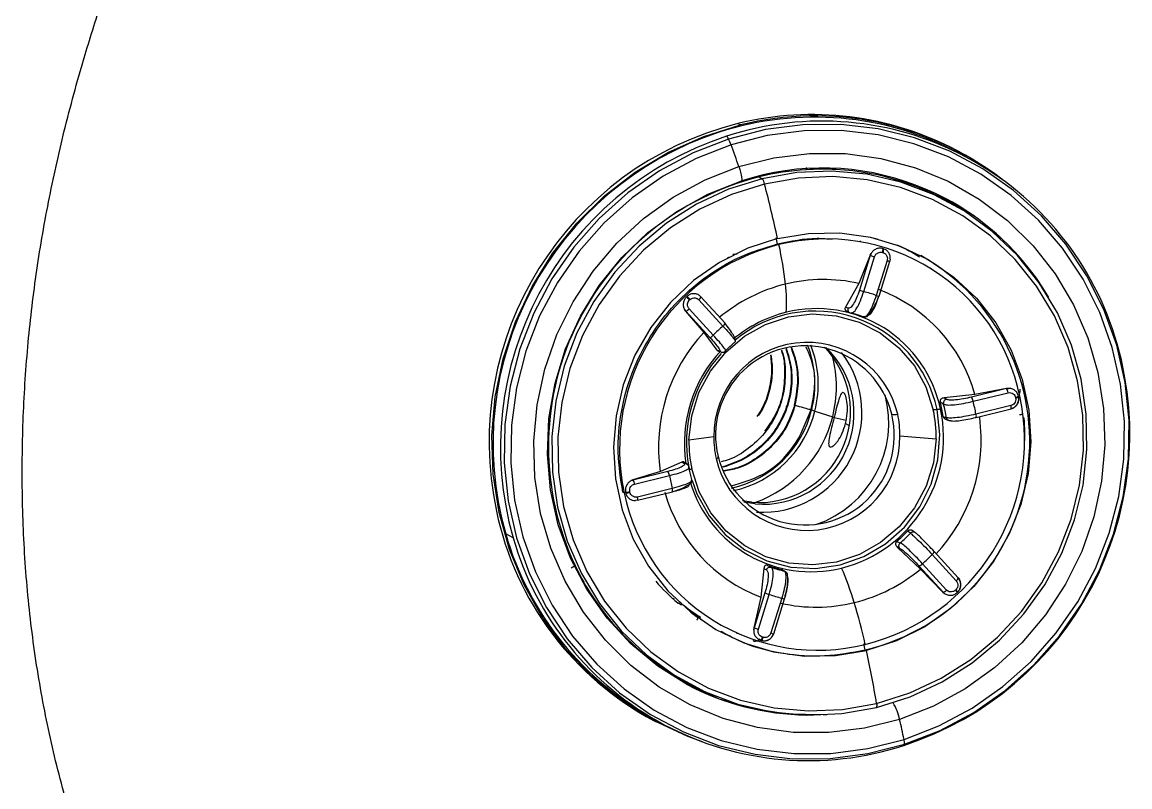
# Model space of a CAD drawing. Extents: x 526 to 610, y 679 to 808.
# Drawn here: x 569.649 to 573.08, y 748.599 to 750.968 of the extents above; entities that cross this region are included whole.
import ezdxf

# ---------------------------------------------------------------- set-up
doc = ezdxf.new("R2010")
doc.units = 0
doc.header["$MEASUREMENT"] = 0
doc.layers.add('1', color=4, linetype='Continuous')

# ---------------------------------------------------------------- blocks, each defined once
blk = doc.blocks.new('JETSETTER LX')
at = {"layer": '1', "color": 3, "linetype": 'Continuous', "lineweight": 25}
for p, q in [((45.7384, 53.7766), (45.7465, 53.7723)), ((46.4246, 53.6891), (46.4165, 53.6934)), ((46.4457, 53.6734), (46.4226, 53.6857)), ((45.9502, 53.6406), (45.9501, 53.6337)), ((46.0276, 53.6382), (46.0344, 53.6346)), ((45.805, 53.6116), (45.8142, 53.606)), ((46.4412, 53.5051), (46.4326, 53.5106)), ((46.1181, 53.4124), (46.1182, 53.4127)), ((46.1878, 53.3896), (46.1897, 53.389)), ((46.2313, 53.4007), (46.2408, 53.3967)), ((45.7061, 53.3608), (45.7063, 53.3604)), ((45.7123, 53.364), (45.713, 53.3615)), ((46.1486, 53.3689), (46.113, 53.2814)), ((46.1488, 53.3688), (46.1151, 53.2608)), ((46.1284, 53.2562), (46.1621, 53.3642)), ((46.1511, 53.3744), (46.1486, 53.3689)), ((46.1486, 53.3689), (46.1488, 53.3688)), ((46.1488, 53.3688), (46.1511, 53.3744)), ((46.1863, 53.3775), (46.1882, 53.3769)), ((46.2106, 53.3565), (46.2094, 53.3506)), ((46.2007, 53.3526), (46.167, 53.2446)), ((46.1759, 53.2424), (46.2096, 53.3504)), ((46.3377, 53.3267), (46.3339, 53.3291)), ((46.113, 53.2814), (46.0721, 53.2085)), ((45.5796, 53.2398), (45.581, 53.2412)), ((45.5892, 53.2304), (45.5907, 53.2318)), ((45.6179, 53.2311), (45.6925, 53.1496)), ((45.6197, 53.2444), (45.6241, 53.2405)), ((45.6988, 53.1589), (45.6242, 53.2404)), ((45.5734, 53.2006), (45.5768, 53.1959)), ((45.577, 53.1959), (45.5734, 53.2006)), ((45.5768, 53.1959), (45.6328, 53.13)), ((45.5768, 53.1959), (45.577, 53.1959)), ((45.577, 53.1959), (45.6516, 53.1144)), ((45.6625, 53.1212), (45.5879, 53.2027)), ((46.0798, 53.2046), (46.0721, 53.2085)), ((46.0878, 53.1899), (46.0765, 53.1956)), ((46.0878, 53.1899), (46.0928, 53.1912)), ((46.1321, 53.1777), (46.1382, 53.1816)), ((45.6328, 53.13), (45.6734, 53.0752)), ((45.7305, 53.1026), (45.73, 53.1025)), ((45.6808, 53.0722), (45.6734, 53.0752)), ((45.6758, 53.0732), (45.6846, 53.0696)), ((46.5708, 52.9557), (46.4625, 52.9292)), ((46.4673, 52.9166), (46.5756, 52.943)), ((46.5706, 52.9558), (46.4728, 52.9376)), ((46.5767, 52.9566), (46.5706, 52.9558)), ((46.5706, 52.9558), (46.5708, 52.9557)), ((46.5708, 52.9557), (46.5767, 52.9566)), ((46.3755, 52.9078), (46.3651, 52.9143)), ((46.4727, 52.9376), (46.3772, 52.927)), ((46.3843, 52.9225), (46.3772, 52.927)), ((46.5986, 52.9286), (46.599, 52.9267)), ((46.6077, 52.9324), (46.6081, 52.9304)), ((45.9654, 52.8906), (45.9672, 52.8897)), ((45.9771, 52.8861), (46.0322, 52.8688)), ((46.5843, 52.903), (46.476, 52.8765)), ((46.4763, 52.8664), (46.5847, 52.8928)), ((46.59, 52.8949), (46.5844, 52.8929)), ((46.0322, 52.8688), (46.0366, 52.8665)), ((46.0366, 52.8665), (46.0738, 52.8576)), ((46.0722, 52.8475), (46.0834, 52.8415)), ((46.3747, 52.8697), (46.3846, 52.8656)), ((46.3835, 52.8604), (46.392, 52.8569)), ((46.6253, 52.864), (46.6232, 52.8638)), ((45.6643, 52.806), (45.587, 52.7962)), ((46.2403, 52.8092), (46.3526, 52.8004)), ((45.5651, 52.7283), (45.4984, 52.6993)), ((45.5651, 52.7283), (45.5721, 52.7238)), ((45.5808, 52.7221), (45.5704, 52.7289)), ((45.5863, 52.7107), (45.5862, 52.712)), ((45.4136, 52.6728), (45.4081, 52.6707)), ((45.4081, 52.6707), (45.4137, 52.6727)), ((45.4984, 52.6993), (45.4136, 52.6728)), ((45.4137, 52.6727), (45.4136, 52.6728)), ((45.522, 52.6992), (45.4137, 52.6727)), ((45.4185, 52.66), (45.5268, 52.6865)), ((45.3866, 52.6326), (45.3823, 52.6347)), ((45.3912, 52.6328), (45.3907, 52.6347)), ((45.4042, 52.6344), (45.4038, 52.6364)), ((45.5355, 52.6465), (45.4272, 52.62)), ((45.4276, 52.6098), (45.5359, 52.6363)), ((45.4273, 52.6098), (45.4214, 52.609)), ((45.7804, 52.6038), (45.7529, 52.6078)), ((45.7926, 52.5984), (45.7566, 52.6043)), ((45.7926, 52.5984), (45.7804, 52.6038)), ((45.0425, 52.4936), (45.0194, 52.5059)), ((46.273, 52.5079), (46.2638, 52.5142)), ((46.287, 52.5102), (46.2815, 52.514)), ((46.2873, 52.51), (46.287, 52.5102)), ((46.2883, 52.5093), (46.2881, 52.5094)), ((46.2304, 52.4826), (46.2414, 52.478)), ((46.2327, 52.464), (46.304, 52.3967)), ((46.2327, 52.464), (46.2403, 52.461)), ((46.3403, 52.4418), (46.4149, 52.3603)), ((46.4212, 52.3696), (46.3466, 52.4511)), ((45.2225, 52.4006), (45.2342, 52.4075)), ((45.8194, 52.3987), (45.8098, 52.3098)), ((45.8194, 52.3987), (45.827, 52.3947)), ((45.8308, 52.4083), (45.8421, 52.4025)), ((45.8828, 52.3903), (45.8739, 52.3954)), ((46.2994, 52.4066), (46.374, 52.3251)), ((46.304, 52.3967), (46.3739, 52.3252)), ((46.3849, 52.3319), (46.3103, 52.4134)), ((46.4211, 52.3697), (46.4247, 52.3649)), ((45.2699, 52.335), (45.2756, 52.332)), ((46.3739, 52.3252), (46.3784, 52.3211)), ((46.374, 52.3251), (46.3739, 52.3252)), ((46.3784, 52.3211), (46.374, 52.3251)), ((46.4136, 52.3327), (46.4122, 52.3313)), ((46.4179, 52.324), (46.4193, 52.3254)), ((45.5535, 52.2914), (45.5529, 52.2908)), ((45.8098, 52.3098), (45.7885, 52.2151)), ((45.8224, 52.323), (45.7887, 52.215)), ((45.8021, 52.2104), (45.8358, 52.3184)), ((45.8744, 52.3068), (45.8407, 52.1988)), ((45.8495, 52.1966), (45.8832, 52.3046)), ((45.7332, 52.1997), (45.7374, 52.1979)), ((45.7885, 52.2151), (45.7875, 52.2091)), ((45.7875, 52.2091), (45.7887, 52.215)), ((45.7887, 52.215), (45.7885, 52.2151)), ((45.8165, 52.1856), (45.8146, 52.1861)), ((45.8493, 52.1967), (45.847, 52.1912)), ((45.811, 52.1755), (45.8091, 52.1761)), ((46.1371, 52.1445), (46.1331, 52.1466)), ((45.638, 52.0164), (45.6474, 52.0123)), ((45.4774, 51.9276), (45.4855, 51.9233)), ((45.4873, 51.9268), (45.5103, 51.9145))]:
    blk.add_line(p, q, dxfattribs=at)
at = {"layer": '1', "color": 3, "linetype": 'Continuous', "lineweight": 25, "flags": 128}
for points in [[(45.6291, 51.8615), (45.5834, 51.8782), (45.4769, 51.9279), (45.3774, 51.9904), (45.2864, 52.0648), (45.2051, 52.1501), (45.1347, 52.2449), (45.0763, 52.3478), (45.0308, 52.4575), (44.9987, 52.5722), (44.9805, 52.6904), (44.9765, 52.8103), (44.9869, 52.93), (45.0113, 53.048), (45.0495, 53.1625), (45.1009, 53.2718), (45.1647, 53.3742), (45.2401, 53.4684), (45.3259, 53.5529), (45.4209, 53.6266), (45.5237, 53.6883), (45.6327, 53.7371), (45.7465, 53.7723)], [(46.2551, 51.8543), (46.3651, 51.8971), (46.4696, 51.9529), (46.5669, 52.021), (46.6558, 52.1003), (46.7348, 52.1897), (46.8028, 52.2879), (46.8589, 52.3934), (46.9022, 52.5047), (46.9321, 52.6202), (46.9482, 52.7382), (46.9501, 52.8569), (46.938, 52.9748), (46.9119, 53.0899), (46.8723, 53.2007), (46.8197, 53.3056), (46.7549, 53.4029), (46.6788, 53.4913), (46.5925, 53.5695), (46.4974, 53.6364), (46.3948, 53.691), (46.2861, 53.7324), (46.1731, 53.7601), (46.0572, 53.7737), (45.9403, 53.773), (45.8239, 53.758), (45.7099, 53.7289)], [(46.2532, 51.8693), (46.3613, 51.9114), (46.4639, 51.9662), (46.5596, 52.0331), (46.6468, 52.111), (46.7244, 52.1988), (46.7913, 52.2952), (46.8464, 52.3988), (46.8889, 52.5082), (46.9183, 52.6216), (46.934, 52.7375), (46.936, 52.8542), (46.924, 52.9699), (46.8984, 53.0831), (46.8595, 53.1919), (46.8078, 53.2949), (46.7441, 53.3905), (46.6694, 53.4774), (46.5847, 53.5542), (46.4913, 53.6199), (46.3905, 53.6735), (46.2837, 53.7142), (46.1727, 53.7414), (46.0589, 53.7548), (45.944, 53.7541), (45.8297, 53.7393), (45.7177, 53.7107)], [(45.7099, 53.7289), (45.5999, 53.6861), (45.4954, 53.6302), (45.3981, 53.5622), (45.3092, 53.4829), (45.2302, 53.3935), (45.1622, 53.2953), (45.1061, 53.1898), (45.0628, 53.0785), (45.0329, 52.963), (45.0168, 52.845), (45.0149, 52.7262), (45.027, 52.6084), (45.0531, 52.4932), (45.0927, 52.3824), (45.1453, 52.2776), (45.2101, 52.1803), (45.2862, 52.0918), (45.3724, 52.0136), (45.4676, 51.9467), (45.5702, 51.8922), (45.6789, 51.8507), (45.7919, 51.823), (45.9078, 51.8094), (46.0247, 51.8101), (46.1411, 51.8252), (46.2551, 51.8543)], [(45.7177, 53.7107), (45.6096, 53.6687), (45.507, 53.6138), (45.4114, 53.5469), (45.3241, 53.469), (45.2465, 53.3812), (45.1796, 53.2848), (45.1246, 53.1812), (45.082, 53.0718), (45.0526, 52.9584), (45.0369, 52.8425), (45.035, 52.7258), (45.0469, 52.6101), (45.0725, 52.4969), (45.1114, 52.3881), (45.1631, 52.2851), (45.2268, 52.1895), (45.3015, 52.1026), (45.3862, 52.0258), (45.4797, 51.9601), (45.5805, 51.9065), (45.6872, 51.8658), (45.7983, 51.8386), (45.9121, 51.8252), (46.0269, 51.8259), (46.1412, 51.8407), (46.2532, 51.8693)], [(45.7416, 53.6435), (45.85, 53.6709), (45.9606, 53.6844), (46.0717, 53.6837), (46.1815, 53.6689), (46.2883, 53.6401), (46.3904, 53.598), (46.4861, 53.543), (46.5741, 53.4762), (46.6529, 53.3984), (46.7212, 53.311), (46.778, 53.2154), (46.8224, 53.113), (46.8537, 53.0055), (46.8713, 52.8945), (46.8751, 52.7819), (46.8649, 52.6693), (46.841, 52.5586), (46.8036, 52.4515), (46.7534, 52.3496), (46.6912, 52.2547), (46.6179, 52.1682), (46.5347, 52.0915), (46.443, 52.0257), (46.3441, 51.9719), (46.2397, 51.931)], [(46.2397, 51.931), (46.1313, 51.9036), (46.0207, 51.8901), (45.9096, 51.8908), (45.7998, 51.9056), (45.693, 51.9343), (45.591, 51.9765), (45.4952, 52.0315), (45.4072, 52.0983), (45.3284, 52.1761), (45.2601, 52.2634), (45.2033, 52.3591), (45.1589, 52.4615), (45.1276, 52.569), (45.11, 52.68), (45.1062, 52.7926), (45.1164, 52.9052), (45.1404, 53.0159), (45.1777, 53.123), (45.2279, 53.2248), (45.2901, 53.3198), (45.3634, 53.4063), (45.4466, 53.483), (45.5383, 53.5488), (45.6372, 53.6026), (45.7416, 53.6435)], [(45.7416, 53.6435), (45.7445, 53.6347), (45.747, 53.626), (45.7489, 53.6178), (45.7502, 53.6106), (45.7508, 53.6049), (45.7507, 53.6008), (45.7498, 53.5987), (45.7482, 53.5987)], [(46.1677, 51.9681), (46.272, 52.001), (46.3715, 52.0474), (46.4645, 52.1064), (46.5494, 52.177), (46.6247, 52.2581), (46.6892, 52.3482), (46.7417, 52.4459), (46.7814, 52.5493), (46.8076, 52.6569), (46.8198, 52.7667), (46.8178, 52.8768), (46.8016, 52.9854), (46.7716, 53.0906), (46.7283, 53.1906), (46.6723, 53.2837), (46.6046, 53.3683), (46.5265, 53.4429), (46.4392, 53.5064), (46.3442, 53.5575), (46.2432, 53.5955), (46.1379, 53.6196), (46.03, 53.6294), (45.9215, 53.6249), (45.8142, 53.606)], [(46.0138, 51.9455), (46.0026, 51.9449), (45.8935, 51.947), (45.786, 51.9636), (45.6819, 51.9943), (45.5829, 52.0387), (45.4908, 52.0959), (45.4071, 52.1651), (45.3332, 52.2449), (45.2704, 52.3341), (45.2199, 52.4311), (45.1824, 52.5343), (45.1586, 52.6419), (45.1489, 52.752), (45.1535, 52.8629), (45.1723, 52.9724), (45.2049, 53.0789), (45.2509, 53.1805), (45.3093, 53.2754), (45.3794, 53.362), (45.4597, 53.4389), (45.549, 53.5047), (45.6457, 53.5582), (45.7482, 53.5987)], [(45.8142, 53.606), (45.7099, 53.5731), (45.6104, 53.5268), (45.5174, 53.4678), (45.4325, 53.3972), (45.3572, 53.3161), (45.2927, 53.2259), (45.2402, 53.1283), (45.2005, 53.0248), (45.1744, 52.9173), (45.1622, 52.8075), (45.1642, 52.6974), (45.1803, 52.5888), (45.2103, 52.4836), (45.2537, 52.3836), (45.3096, 52.2905), (45.3773, 52.2059), (45.4554, 52.1312), (45.5427, 52.0678), (45.6377, 52.0166), (45.7387, 51.9787), (45.844, 51.9546), (45.9519, 51.9447), (46.0604, 51.9492), (46.1677, 51.9681)], [(46.1684, 51.9808), (46.2708, 52.0131), (46.3685, 52.0586), (46.4598, 52.1165), (46.5432, 52.1859), (46.6172, 52.2655), (46.6805, 52.354), (46.7321, 52.4499), (46.7711, 52.5515), (46.7968, 52.6572), (46.8087, 52.765), (46.8068, 52.8731), (46.7909, 52.9798), (46.7615, 53.0831), (46.7189, 53.1813), (46.6639, 53.2727), (46.5975, 53.3558), (46.5207, 53.4291), (46.435, 53.4914), (46.3417, 53.5416), (46.2425, 53.5789), (46.1391, 53.6026), (46.0332, 53.6123), (45.9266, 53.6078), (45.8212, 53.5893)], [(45.8212, 53.5893), (45.7188, 53.557), (45.6211, 53.5115), (45.5298, 53.4535), (45.4464, 53.3842), (45.3724, 53.3045), (45.3091, 53.216), (45.2575, 53.1201), (45.2185, 53.0185), (45.1929, 52.9129), (45.1809, 52.8051), (45.1828, 52.6969), (45.1987, 52.5903), (45.2281, 52.487), (45.2707, 52.3888), (45.3257, 52.2973), (45.3921, 52.2142), (45.4689, 52.1409), (45.5546, 52.0786), (45.6479, 52.0284), (45.7471, 51.9911), (45.8505, 51.9675), (45.9564, 51.9578), (46.063, 51.9622), (46.1684, 51.9808)], [(45.8617, 53.4207), (45.9574, 53.4366), (46.054, 53.4379), (46.1494, 53.4246), (46.2414, 53.3969), (46.3281, 53.3555), (46.4074, 53.3013), (46.4776, 53.2355), (46.5371, 53.1596), (46.5846, 53.0752), (46.619, 52.9844), (46.6396, 52.889), (46.6459, 52.7912), (46.6377, 52.6933), (46.6153, 52.5973), (46.5791, 52.5055), (46.53, 52.4199), (46.469, 52.3424), (46.3976, 52.2747), (46.3172, 52.2184), (46.2297, 52.1746), (46.1371, 52.1445)], [(46.1619, 53.4217), (46.1687, 53.4194), (46.1724, 53.4182)], [(45.8617, 53.4207), (45.7691, 53.3906), (45.6816, 53.3468), (45.6012, 53.2905), (45.5298, 53.2228), (45.4688, 53.1453), (45.4197, 53.0596), (45.3835, 52.9678), (45.3611, 52.8719), (45.3529, 52.7739), (45.3592, 52.6762), (45.3798, 52.5808), (45.4142, 52.4899), (45.4617, 52.4056), (45.5212, 52.3297), (45.5914, 52.2639), (45.6707, 52.2097), (45.7574, 52.1683), (45.8494, 52.1406), (45.9448, 52.1273), (46.0414, 52.1286), (46.1371, 52.1445)], [(46.2007, 53.3526), (46.2028, 53.352), (46.2047, 53.3515), (46.2064, 53.351), (46.2077, 53.3507), (46.2088, 53.3505), (46.2094, 53.3504), (46.2096, 53.3504), (46.2094, 53.3506)], [(45.587, 52.7962), (45.5955, 52.8712), (45.618, 52.9434), (45.6537, 53.0102), (45.7013, 53.0691), (45.7589, 53.1178), (45.8244, 53.1545), (45.8954, 53.1779), (45.9692, 53.187), (46.043, 53.1815), (46.1141, 53.1617), (46.1797, 53.1283), (46.2375, 53.0824), (46.2853, 53.026), (46.3212, 52.9609), (46.3439, 52.8898)], [(45.5966, 52.6711), (45.6119, 52.6295), (45.6494, 52.5622), (45.6993, 52.5038), (45.7597, 52.4567), (45.8283, 52.4228), (45.9024, 52.4032), (45.9791, 52.3987), (46.0556, 52.4096), (46.1288, 52.4353), (46.196, 52.475), (46.2546, 52.5271), (46.3024, 52.5895), (46.3374, 52.6599), (46.3584, 52.7356), (46.3646, 52.8136), (46.3556, 52.8911)], [(46.3526, 52.8004), (46.3442, 52.7254), (46.3217, 52.6532), (46.286, 52.5864), (46.2384, 52.5275), (46.1808, 52.4788), (46.1152, 52.4421), (46.0442, 52.4187), (45.9705, 52.4096), (45.8967, 52.4151), (45.8256, 52.4349), (45.7599, 52.4683), (45.7022, 52.5142), (45.6544, 52.5707), (45.6185, 52.6357), (45.5958, 52.7068)], [(45.5529, 52.2908), (45.5529, 52.2916), (45.5526, 52.292)], [(45.6237, 52.2397), (45.6236, 52.2399), (45.6233, 52.2404)]]:
    blk.add_lwpolyline(points, dxfattribs=at)
at = {"layer": '1', "color": 3, "linetype": 'Continuous', "lineweight": 25}
for centre, radius, start, end in [((45.9685, 52.8469), 0.9577, 62.107, 103.897), ((45.9767, 52.8462), 0.9543, 52.6397, 103.9602), ((45.9865, 52.789), 1.0183, 104.1009, 192.0399), ((45.976, 52.842), 0.9546, 62.1032, 108.0276), ((45.9987, 52.8329), 0.9515, 15.9458, 108.0666), ((45.995, 52.785), 1.0147, 108.0492, 195.962), ((46.018, 52.7727), 1.0147, 108.0492, 195.9621), ((45.6887, 53.72), 0.023, 22.7096, 49.4875), ((45.5733, 53.6595), 0.1532, 19.517, 26.9147), ((40.9945, 51.9908), 5.0266, 19.1949, 20.0082), ((46.0011, 52.8262), 0.8128, 30.4283, 108.126), ((46.0015, 52.8088), 0.8265, 93.5656, 103.7573), ((46.0009, 52.8176), 0.8177, 87.0747, 93.5581), ((46.0021, 52.8296), 0.8057, 57.7003, 87.1175), ((46.0136, 52.7754), 0.8618, 104.0091, 205.2727), ((45.7825, 53.5829), 0.0392, 9.3803, 36.1452), ((41.0324, 52.3511), 4.9463, 12.4883, 14.4965), ((46.0009, 52.8289), 0.8108, 34.7318, 61.9646), ((41.2461, 52.4013), 4.7233, 12.2581, 12.491), ((46.0247, 52.7689), 0.6524, 104.0897, 192.0511), ((46.0128, 52.8071), 0.6125, 11.8141, 103.8826), ((44.6416, 53.136), 1.2528, 6.5762, 12.2452), ((46.1651, 53.3862), 0.023, 337.6132, 8.4838), ((46.167, 53.3857), 0.023, 337.6132, 8.4838), ((45.9727, 52.8366), 0.6206, 58.0092, 65.3301), ((45.7123, 53.3456), 0.016, 87.3868, 112.0972), ((45.9804, 52.791), 0.6622, 283.3292, 60.6009), ((46.1985, 53.4926), 0.1334, 248.1128, 254.1809), ((46.0037, 52.8014), 0.4923, 77.1648, 103.8188), ((46.008, 52.7841), 0.5102, 103.8243, 129.8478), ((45.4554, 53.2229), 0.4343, 355.942, 7.4855), ((46.1648, 53.3846), 0.1334, 248.1125, 254.1809), ((46.0133, 52.8035), 0.4671, 70.7861, 75.734), ((46.0022, 52.8056), 0.4887, 15.6707, 69.2652), ((45.5195, 53.1688), 0.093, 41.5045, 49.807), ((45.521, 53.1701), 0.093, 41.5045, 49.807), ((45.6113, 53.2422), 0.0129, 300.7322, 352.2031), ((46.1848, 53.2964), 0.0547, 251.0622, 260.6395), ((45.5722, 53.2156), 0.0203, 283.6222, 320.6192), ((45.9869, 52.7937), 0.4104, 103.8453, 129.6717), ((45.9781, 52.8098), 0.3861, 12.1464, 130.0958), ((45.9829, 52.8119), 0.3917, 11.7889, 103.9078), ((45.9953, 52.8086), 0.3924, 70.1539, 76.366), ((46.0221, 52.7716), 0.5016, 131.0839, 135.8026), ((45.6851, 53.1614), 0.0139, 302.0256, 349.5517), ((46.0146, 52.7745), 0.5217, 137.0468, 188.2917), ((45.6468, 53.1341), 0.0203, 283.6208, 320.6199), ((45.9529, 52.8101), 0.2886, 13.2975, 180.8044), ((45.9461, 52.8116), 0.2766, 13.579, 193.9116), ((45.8039, 52.8863), 0.2835, 265.2423, 44.3925), ((45.8161, 52.8798), 0.2823, 265.2198, 46.2122), ((45.6522, 52.9705), 0.3252, 345.6121, 21.5736), ((45.6563, 52.9684), 0.3312, 345.6124, 21.5141), ((45.938, 52.8152), 1.0147, 288.0492, 15.9621), ((45.9918, 52.7866), 0.4189, 136.9016, 188.639), ((45.9886, 52.7883), 0.4094, 137.549, 190.6073), ((45.8148, 52.8808), 0.3082, 266.6342, 37.353), ((45.6671, 52.9619), 0.3768, 345.6955, 14.3581), ((46.5462, 52.9391), 0.0297, 7.639, 34.016), ((45.8724, 52.8501), 0.3335, 288.915, 15.0685), ((45.9742, 52.7963), 0.6524, 284.0897, 12.0511), ((45.9694, 52.8056), 0.4103, 8.9904, 15.3686), ((45.9796, 52.8002), 0.4103, 9.1645, 15.1945), ((46.4379, 52.9126), 0.0297, 7.6385, 34.017), ((45.9946, 52.7936), 0.4885, 9.7782, 14.5808), ((46.5971, 52.9452), 0.0166, 275.1458, 309.7154), ((46.5975, 52.9432), 0.0166, 275.1458, 309.7154), ((45.9465, 52.8101), 0.2766, 193.579, 13.9116), ((45.6474, 52.9694), 0.3295, 282.6109, 346.0081), ((45.6515, 52.9672), 0.3356, 282.6698, 346.0077), ((45.9977, 52.9579), 0.0746, 245.882, 254.012), ((45.9579, 52.8049), 0.4176, 284.1131, 12.0277), ((46.2246, 52.9205), 0.045, 257.6723, 281.7074), ((45.9456, 52.8144), 0.2947, 358.9967, 12.1597), ((46.3967, 52.4553), 0.4377, 95.3901, 96.9307), ((45.9609, 52.8073), 0.3918, 358.9967, 12.1597), ((46.3869, 52.5602), 0.3324, 93.5516, 95.4026), ((46.466, 52.8714), 0.0112, 333.6519, 27.5715), ((46.5714, 52.8974), 0.014, 340.8457, 23.534), ((45.663, 52.9612), 0.3806, 289.7439, 345.9401), ((45.9703, 52.798), 0.5218, 317.0496, 7.5351), ((45.953, 52.812), 0.6743, 357.115, 4.4217), ((45.959, 52.8009), 0.2947, 178.9967, 192.1597), ((45.9517, 52.8052), 0.2886, 193.2975, 0.8044), ((45.9788, 52.7893), 0.3918, 178.9967, 192.1597), ((45.6721, 52.7442), 0.00553, 257.3472, 9.5346), ((45.6563, 52.564), 0.1551, 112.953, 116.0303), ((45.3891, 52.6561), 0.0297, 7.639, 34.016), ((45.4974, 52.6826), 0.0297, 7.6385, 34.017), ((46.0082, 52.7695), 0.4885, 189.7782, 194.5808), ((45.9654, 52.7797), 0.3913, 196.8028, 283.9355), ((45.9861, 52.758), 0.6125, 191.8141, 283.8826), ((45.3919, 52.6782), 0.0435, 268.5351, 285.9704), ((45.3923, 52.6763), 0.0435, 268.5351, 285.9704), ((45.9829, 52.7669), 0.4887, 195.6707, 249.2652), ((45.5226, 52.6409), 0.014, 340.8452, 23.5345), ((45.4173, 52.6148), 0.0112, 333.6548, 27.5695), ((45.931, 52.7749), 0.9611, 191.9108, 241.8404), ((45.9388, 52.7702), 0.9566, 196.0354, 241.8368), ((45.9578, 52.8038), 0.4213, 310.3098, 316.5766), ((45.9679, 52.7985), 0.4213, 310.4808, 316.4054), ((45.9573, 52.755), 0.9515, 195.9458, 288.0666), ((45.9807, 52.7915), 0.5016, 311.0839, 315.8026), ((46.3337, 52.4529), 0.0129, 300.7308, 352.2053), ((45.9753, 52.7643), 0.8225, 205.713, 212.1709), ((45.9652, 52.777), 0.3924, 249.9746, 256.5455), ((45.9753, 52.7716), 0.3924, 250.1539, 256.366), ((45.1714, 52.0125), 0.9691, 16.8269, 23.5602), ((45.9771, 52.7884), 0.5102, 283.8243, 309.8478), ((46.2946, 52.4263), 0.0203, 283.6207, 320.62), ((45.9564, 52.7702), 0.6259, 221.0236, 229.8215), ((46.4075, 52.3721), 0.0139, 302.0261, 349.5513), ((45.9624, 52.7549), 0.8066, 212.0931, 246.2814), ((46.3692, 52.3448), 0.0203, 283.6222, 320.6192), ((46.3951, 52.3121), 0.0256, 27.4342, 48.2175), ((46.3949, 52.3122), 0.0277, 28.433, 47.6562), ((45.5573, 52.2926), 0.0215, 140.0255, 148.5592), ((45.5561, 52.2966), 0.0058, 237.9209, 324.9495), ((45.8721, 52.4468), 0.1334, 248.1125, 254.181), ((45.9895, 52.7595), 0.4671, 250.7861, 255.734), ((45.9814, 52.7711), 0.4923, 257.1648, 283.8188), ((45.8885, 52.3442), 0.04, 249.286, 262.4157), ((44.5821, 51.8247), 1.5875, 12.3207, 17.1583), ((45.5843, 52.2739), 0.0233, 141.3471, 147.2286), ((45.9555, 52.7675), 0.6173, 230.8925, 236.8216), ((45.9556, 52.7667), 0.6211, 234.6692, 236.8226), ((45.6324, 52.2409), 0.0178, 146.0068, 160.5829), ((45.6265, 52.2453), 0.00593, 143.7679, 206.4495), ((45.8384, 52.3388), 0.1334, 248.1128, 254.1809), ((45.7965, 52.1894), 0.0184, 313.4708, 349.607), ((45.8584, 52.2506), 0.0547, 251.0623, 260.6394), ((45.7946, 52.1757), 0.00838, 159.9983, 197.6477), ((45.7984, 52.1889), 0.0184, 313.4708, 349.607), ((41.59, 51.1921), 4.6423, 11.8656, 12.1011), ((41.8381, 51.2385), 4.3934, 9.727, 11.9005), ((45.9619, 52.7556), 0.8109, 242.0285, 269.2064), ((46.1579, 51.975), 0.012, 325.1206, 28.6986), ((46.0955, 51.9041), 0.1467, 10.5574, 32.3215), ((42.8408, 51.152), 3.487, 11.8704, 12.9082), ((46.2528, 51.853), 0.00261, 262.1405, 28.9054), ((46.1874, 51.8536), 0.0677, 0.6349, 13.4631)]:
    blk.add_arc(centre, radius, start, end, dxfattribs=at)
for points, knots in [([(44.0084, 50.8434), (44.0019, 50.8549), (43.9888, 50.8781), (43.9697, 50.9129), (43.951, 50.9479), (43.9326, 50.983), (43.9147, 51.0181), (43.8972, 51.0534), (43.8801, 51.0888), (43.8634, 51.1243), (43.847, 51.1598), (43.8311, 51.1955), (43.8156, 51.2313), (43.8005, 51.2672), (43.7858, 51.3031), (43.7714, 51.3392), (43.7575, 51.3754), (43.744, 51.4117), (43.7309, 51.4481), (43.7182, 51.4846), (43.7059, 51.5211), (43.694, 51.5578), (43.6825, 51.5946), (43.6714, 51.6315), (43.6607, 51.6684), (43.6333, 51.7669), (43.5948, 51.929), (43.5557, 52.1567), (43.5309, 52.3883), (43.5221, 52.5827), (43.5216, 52.7387), (43.5242, 52.8547), (43.5299, 52.9702), (43.5414, 53.1217), (43.5634, 53.3103), (43.6014, 53.5335), (43.6513, 53.7574), (43.6995, 53.9343), (43.7402, 54.0677), (43.7689, 54.1564), (43.7998, 54.247), (43.8329, 54.3395), (43.8563, 54.4015), (43.8681, 54.4329)], [0, 0, 0, 0, 0.0106962, 0.0213632, 0.0320024, 0.0426147, 0.0532016, 0.0637641, 0.0743036, 0.0848214, 0.0953185, 0.1057963, 0.1162557, 0.1266979, 0.1371241, 0.1475353, 0.1579327, 0.1683173, 0.1786903, 0.1890528, 0.1994059, 0.2097507, 0.2200883, 0.2304198, 0.2407464, 0.2510691, 0.3127075, 0.3747514, 0.4369542, 0.5002597, 0.5315673, 0.5627493, 0.5938332, 0.6248396, 0.6854372, 0.747018, 0.807699, 0.8708369, 0.8953444, 0.9205073, 0.9463327, 0.9728279, 1, 1, 1, 1]), ([(45.8618, 53.4041), (45.9024, 53.4128), (45.9587, 53.4249), (46.0153, 53.4201), (46.0309, 53.4187)], [0, 0, 0, 0, 0.722982, 1, 1, 1, 1]), ([(46.1172, 53.4126), (46.1178, 53.4126), (46.1188, 53.4127), (46.1185, 53.413), (46.1184, 53.4131)], [0, 0, 0, 0, 0.5190365, 1, 1, 1, 1]), ([(46.1878, 53.3896), (46.1844, 53.3903), (46.1774, 53.3916), (46.1668, 53.3888), (46.1574, 53.3831), (46.1532, 53.3773), (46.1511, 53.3744)], [0, 0, 0, 0, 0.247558, 0.500834, 0.753648, 1, 1, 1, 1]), ([(46.2106, 53.3565), (46.2107, 53.36), (46.2109, 53.367), (46.2065, 53.3769), (46.1994, 53.385), (46.1929, 53.3877), (46.1897, 53.389)], [0, 0, 0, 0, 0.246603, 0.499388, 0.752586, 1, 1, 1, 1]), ([(46.1621, 53.3642), (46.1633, 53.3669), (46.1657, 53.3722), (46.1726, 53.3769), (46.1798, 53.3787), (46.1842, 53.3779), (46.1863, 53.3775)], [0, 0, 0, 0, 0.279486, 0.559002, 0.779415, 1, 1, 1, 1]), ([(46.1882, 53.3769), (46.1908, 53.3758), (46.196, 53.3734), (46.2005, 53.3666), (46.2021, 53.3593), (46.2012, 53.3549), (46.2007, 53.3526)], [0, 0, 0, 0, 0.2796579, 0.5592269, 0.7795818, 1, 1, 1, 1]), ([(45.6197, 53.2444), (45.6167, 53.2461), (45.6108, 53.2494), (45.6001, 53.2502), (45.5896, 53.2478), (45.5839, 53.2434), (45.581, 53.2412)], [0, 0, 0, 0, 0.246603, 0.499388, 0.752586, 1, 1, 1, 1]), ([(46.1151, 53.2608), (46.1122, 53.2526), (46.1065, 53.236), (46.0964, 53.2167), (46.0867, 53.2045), (46.0821, 53.2046), (46.0798, 53.2046)], [0, 0, 0, 0, 0.249775, 0.50014, 0.75045, 1, 1, 1, 1]), ([(46.0928, 53.1912), (46.094, 53.1913), (46.098, 53.1917), (46.1071, 53.2045), (46.1185, 53.227), (46.1251, 53.2465), (46.1284, 53.2562)], [0, 0, 0, 0, 0.1242, 0.41611, 0.70804, 1, 1, 1, 1]), ([(45.5796, 53.2398), (45.5772, 53.2371), (45.5725, 53.2316), (45.5693, 53.221), (45.5693, 53.2101), (45.5721, 53.2037), (45.5734, 53.2006)], [0, 0, 0, 0, 0.247558, 0.500834, 0.753648, 1, 1, 1, 1]), ([(45.5879, 53.2027), (45.5863, 53.205), (45.583, 53.2097), (45.5825, 53.218), (45.5847, 53.2252), (45.5877, 53.2287), (45.5892, 53.2304)], [0, 0, 0, 0, 0.279486, 0.559002, 0.779415, 1, 1, 1, 1]), ([(45.5907, 53.2318), (45.593, 53.2335), (45.5977, 53.2369), (45.6058, 53.2376), (45.6129, 53.2355), (45.6162, 53.2326), (45.6179, 53.2311)], [0, 0, 0, 0, 0.279658, 0.559227, 0.779582, 1, 1, 1, 1]), ([(46.167, 53.2446), (46.1637, 53.2349), (46.1571, 53.2155), (46.1456, 53.1926), (46.1351, 53.178), (46.1307, 53.1778), (46.1285, 53.1776)], [0, 0, 0, 0, 0.2500296, 0.5000347, 0.750022, 1, 1, 1, 1]), ([(46.1382, 53.1816), (46.1397, 53.1823), (46.1445, 53.1849), (46.1545, 53.1982), (46.1664, 53.2187), (46.1726, 53.235), (46.1757, 53.2431)], [0, 0, 0, 0, 0.1274838, 0.4233995, 0.7129833, 1, 1, 1, 1]), ([(46.1437, 53.1854), (46.1456, 53.1855), (46.1493, 53.1856), (46.1579, 53.1982), (46.1673, 53.2178), (46.1729, 53.2343), (46.1757, 53.2426)], [0, 0, 0, 0, 0.249817, 0.500222, 0.750496, 1, 1, 1, 1]), ([(46.0721, 53.2085), (46.0713, 53.2071), (46.0698, 53.2044), (46.07, 53.2011), (46.0712, 53.1988), (46.0724, 53.1973), (46.0742, 53.1962), (46.0757, 53.1958), (46.0765, 53.1956)], [0, 0, 0, 0, 0.298252, 0.575106, 0.701493, 0.809407, 0.905741, 1, 1, 1, 1]), ([(46.0798, 53.2046), (46.0795, 53.2036), (46.079, 53.2016), (46.0793, 53.1996), (46.0795, 53.1985)], [0, 0, 0, 0, 0.4814321, 1, 1, 1, 1]), ([(46.0795, 53.1985), (46.0798, 53.1975), (46.0804, 53.1953), (46.0824, 53.1927), (46.0849, 53.1908), (46.0869, 53.1902), (46.0878, 53.1899)], [0, 0, 0, 0, 0.259419, 0.518943, 0.768457, 1, 1, 1, 1]), ([(46.1437, 53.1854), (46.1434, 53.1846), (46.1428, 53.1832), (46.1409, 53.1807), (46.1377, 53.1782), (46.1339, 53.1771), (46.1307, 53.177), (46.1292, 53.1774), (46.1285, 53.1776)], [0, 0, 0, 0, 0.124722, 0.249344, 0.5, 0.750656, 0.875278, 1, 1, 1, 1]), ([(45.6925, 53.1496), (45.6991, 53.1423), (45.7122, 53.1276), (45.7252, 53.1113), (45.7314, 53.1026), (45.7306, 53.1026), (45.7305, 53.1026)], [0, 0, 0, 0, 0.31694, 0.633849, 0.950735, 1, 1, 1, 1]), ([(45.7311, 53.1018), (45.7312, 53.104), (45.7314, 53.1083), (45.7245, 53.1223), (45.7134, 53.1395), (45.7034, 53.152), (45.6984, 53.1583)], [0, 0, 0, 0, 0.257031, 0.509573, 0.756293, 1, 1, 1, 1]), ([(45.6516, 53.1144), (45.6571, 53.1081), (45.6683, 53.0957), (45.6794, 53.0811), (45.6847, 53.072), (45.6821, 53.0721), (45.6808, 53.0722)], [0, 0, 0, 0, 0.2497752, 0.5001399, 0.7504503, 1, 1, 1, 1]), ([(45.6991, 53.0732), (45.6997, 53.0732), (45.7015, 53.0735), (45.6954, 53.0828), (45.6823, 53.0993), (45.6691, 53.1139), (45.6625, 53.1212)], [0, 0, 0, 0, 0.124538, 0.416335, 0.708153, 1, 1, 1, 1]), ([(45.8868, 53.0801), (45.8926, 53.0613), (45.905, 53.0212), (45.9041, 52.9555), (45.8885, 52.889), (45.8567, 52.8277), (45.8116, 52.7758), (45.7555, 52.7351), (45.7124, 52.7205), (45.6908, 52.7133)], [0, 0, 0, 0, 0.1281511, 0.2734835, 0.4187659, 0.5640931, 0.7093823, 0.854703, 1, 1, 1, 1]), ([(45.8883, 53.0808), (45.8943, 53.0614), (45.9069, 53.0208), (45.9061, 52.9544), (45.8904, 52.8879), (45.8587, 52.8267), (45.8135, 52.7747), (45.7575, 52.7341), (45.7143, 52.7195), (45.6928, 52.7122)], [0, 0, 0, 0, 0.1314952, 0.2762702, 0.4209953, 0.5657651, 0.710497, 0.8552603, 1, 1, 1, 1]), ([(45.6996, 53.0715), (45.7077, 53.0797), (45.7181, 53.0902), (45.7292, 53.0998), (45.7317, 53.1019)], [0, 0, 0, 0, 0.779477, 1, 1, 1, 1]), ([(45.9142, 52.9051), (45.9186, 52.9281), (45.927, 52.9726), (45.9215, 53.0343), (45.9086, 53.0694), (45.9032, 53.0843)], [0, 0, 0, 0, 0.3811244, 0.7385767, 1, 1, 1, 1]), ([(45.9161, 52.904), (45.9205, 52.927), (45.929, 52.9716), (45.9234, 53.0336), (45.9103, 53.0691), (45.9047, 53.0843)], [0, 0, 0, 0, 0.378963, 0.734362, 1, 1, 1, 1]), ([(45.9654, 52.8906), (45.9697, 52.9122), (45.978, 52.9546), (45.9767, 53.0222), (45.9594, 53.0632), (45.9503, 53.0845)], [0, 0, 0, 0, 0.329868, 0.65004, 1, 1, 1, 1]), ([(45.6808, 53.0722), (45.6815, 53.0715), (45.683, 53.0701), (45.6849, 53.0694), (45.6859, 53.069)], [0, 0, 0, 0, 0.481432, 1, 1, 1, 1]), ([(45.6867, 53.0688), (45.6881, 53.0685), (45.6909, 53.068), (45.6962, 53.0687), (45.6987, 53.0711), (45.7003, 53.0727)], [0, 0, 0, 0, 0.250811, 0.503656, 1, 1, 1, 1]), ([(45.8741, 53.0747), (45.8745, 53.0738), (45.8835, 53.0526), (45.8869, 53.0057), (45.8821, 52.9383), (45.8592, 52.8733), (45.8221, 52.8151), (45.7718, 52.7684), (45.7253, 52.7388), (45.6952, 52.7312), (45.687, 52.7291)], [0, 0, 0, 0, 0.00641, 0.162363, 0.318256, 0.474204, 0.630104, 0.786046, 0.941954, 1, 1, 1, 1]), ([(45.8398, 53.0598), (45.8416, 53.0424), (45.8453, 53.0059), (45.8357, 52.9501), (45.82, 52.9031), (45.8035, 52.8783), (45.7977, 52.8696)], [0, 0, 0, 0, 0.26546, 0.555468, 0.845554, 1, 1, 1, 1]), ([(45.8411, 53.0604), (45.8431, 53.0439), (45.8475, 53.0076), (45.8382, 52.951), (45.8229, 52.9035), (45.8066, 52.8793), (45.8017, 52.872)], [0, 0, 0, 0, 0.253651, 0.560356, 0.867101, 1, 1, 1, 1]), ([(45.8728, 53.0741), (45.873, 53.0738), (45.8817, 53.0531), (45.8849, 53.0066), (45.8799, 52.9395), (45.8587, 52.8758), (45.8334, 52.8403), (45.8215, 52.8235)], [0, 0, 0, 0, 0.003775, 0.258906, 0.513942, 0.769065, 1, 1, 1, 1]), ([(46.0722, 52.8475), (46.0743, 52.8583), (46.0787, 52.88), (46.078, 52.9107), (46.074, 52.9303), (46.0696, 52.94), (46.066, 52.9437), (46.0623, 52.9439), (46.0587, 52.9402), (46.0551, 52.9331), (46.0505, 52.9201), (46.0446, 52.8982), (46.0392, 52.877), (46.0366, 52.8665)], [0, 0, 0, 0, 0.1201237, 0.2409053, 0.368555, 0.4361964, 0.4996313, 0.5630449, 0.6306664, 0.6960033, 0.75906, 0.879903, 1, 1, 1, 1]), ([(46.5756, 52.943), (46.5785, 52.9434), (46.5841, 52.944), (46.5914, 52.9404), (46.5965, 52.935), (46.5979, 52.9308), (46.5986, 52.9286)], [0, 0, 0, 0, 0.2794855, 0.5590017, 0.7794153, 1, 1, 1, 1]), ([(46.6077, 52.9324), (46.6066, 52.9358), (46.6044, 52.9426), (46.5969, 52.9504), (46.5874, 52.9557), (46.5802, 52.9563), (46.5767, 52.9565)], [0, 0, 0, 0, 0.247553, 0.500917, 0.753662, 1, 1, 1, 1]), ([(46.6121, 52.9537), (46.6124, 52.9518), (46.6127, 52.9487), (46.6119, 52.9448), (46.6111, 52.9428), (46.6108, 52.9418), (46.6107, 52.9414), (46.6108, 52.9412), (46.6108, 52.9411)], [0, 0, 0, 0, 0.458952, 0.719375, 0.915263, 0.952294, 0.979136, 1, 1, 1, 1]), ([(46.3772, 52.927), (46.3752, 52.9267), (46.3715, 52.9262), (46.3679, 52.9236), (46.3658, 52.921), (46.3649, 52.919), (46.3646, 52.9167), (46.3649, 52.9151), (46.3651, 52.9143)], [0, 0, 0, 0, 0.29899, 0.576196, 0.702242, 0.809893, 0.905998, 1, 1, 1, 1]), ([(46.379, 52.9196), (46.3782, 52.9188), (46.3767, 52.9171), (46.3754, 52.9139), (46.375, 52.9108), (46.3754, 52.9087), (46.3755, 52.9078)], [0, 0, 0, 0, 0.259415, 0.518936, 0.76845, 1, 1, 1, 1]), ([(46.3755, 52.9078), (46.3789, 52.9066), (46.3855, 52.9043), (46.4083, 52.9055), (46.437, 52.9097), (46.4572, 52.9143), (46.4673, 52.9166)], [0, 0, 0, 0, 0.249978, 0.499965, 0.74997, 1, 1, 1, 1]), ([(46.3843, 52.9225), (46.3833, 52.9222), (46.3814, 52.9216), (46.3798, 52.9203), (46.379, 52.9196)], [0, 0, 0, 0, 0.481432, 1, 1, 1, 1]), ([(46.4625, 52.9292), (46.4539, 52.9273), (46.4367, 52.9235), (46.4122, 52.9203), (46.3927, 52.9197), (46.3871, 52.9216), (46.3843, 52.9225)], [0, 0, 0, 0, 0.249775, 0.500139, 0.75045, 1, 1, 1, 1]), ([(46.599, 52.9267), (46.5992, 52.9238), (46.5997, 52.918), (46.596, 52.9105), (46.5906, 52.9053), (46.5864, 52.9038), (46.5843, 52.903)], [0, 0, 0, 0, 0.279658, 0.559227, 0.779582, 1, 1, 1, 1]), ([(46.5848, 52.8934), (46.5868, 52.894), (46.5906, 52.8952), (46.5974, 52.8993), (46.6042, 52.9066), (46.6079, 52.916), (46.6087, 52.9239), (46.6081, 52.9279), (46.6078, 52.9299)], [0, 0, 0, 0, 0.128449, 0.253829, 0.500065, 0.746322, 0.871677, 1, 1, 1, 1]), ([(46.59, 52.8949), (46.5931, 52.8966), (46.5994, 52.9003), (46.6058, 52.9093), (46.6093, 52.9198), (46.6085, 52.9269), (46.6081, 52.9304)], [0, 0, 0, 0, 0.246567, 0.49935, 0.75262, 1, 1, 1, 1]), ([(45.9142, 52.9051), (45.9068, 52.8835), (45.8921, 52.8405), (45.8511, 52.7844), (45.7991, 52.7397), (45.7453, 52.7105), (45.7087, 52.7035), (45.6944, 52.7007)], [0, 0, 0, 0, 0.21526, 0.430599, 0.645899, 0.86123, 1, 1, 1, 1]), ([(45.9161, 52.904), (45.9088, 52.8825), (45.894, 52.8394), (45.853, 52.7834), (45.8011, 52.7387), (45.7471, 52.7094), (45.7104, 52.7024), (45.6958, 52.6996)], [0, 0, 0, 0, 0.2148924, 0.4298634, 0.6447949, 0.8597583, 1, 1, 1, 1]), ([(45.7164, 52.6545), (45.7508, 52.6643), (45.8258, 52.6859), (45.9189, 52.772), (45.9499, 52.8511), (45.9654, 52.8906)], [0, 0, 0, 0, 0.297078, 0.648539, 1, 1, 1, 1]), ([(45.9142, 52.9051), (45.9139, 52.9051), (45.9132, 52.9053), (45.9126, 52.9053), (45.9124, 52.9053), (45.9125, 52.9052), (45.913, 52.905), (45.9138, 52.9047), (45.9149, 52.9044), (45.9157, 52.9042), (45.9161, 52.904)], [0, 0, 0, 0, 0.123867, 0.249516, 0.375025, 0.500003, 0.624988, 0.750508, 0.876153, 1, 1, 1, 1]), ([(45.9161, 52.904), (45.9243, 52.9017), (45.9384, 52.8977), (45.9541, 52.8936), (45.962, 52.8915), (45.9644, 52.8909), (45.9651, 52.8907), (45.9654, 52.8907)], [0, 0, 0, 0, 0.500452, 0.857411, 0.955488, 0.984438, 1, 1, 1, 1]), ([(46.476, 52.8765), (46.4658, 52.8743), (46.4456, 52.8697), (46.417, 52.8656), (46.3942, 52.8639), (46.3878, 52.865), (46.3846, 52.8656)], [0, 0, 0, 0, 0.25003, 0.500035, 0.750022, 1, 1, 1, 1]), ([(46.0366, 52.8665), (46.0339, 52.8558), (46.0284, 52.8343), (46.0215, 52.8054), (46.0191, 52.7874), (46.0204, 52.7785), (46.0232, 52.7749), (46.0277, 52.7746), (46.0336, 52.7776), (46.0407, 52.784), (46.0503, 52.7958), (46.0625, 52.8162), (46.069, 52.8371), (46.0722, 52.8475)], [0, 0, 0, 0, 0.1201237, 0.2409053, 0.368555, 0.4361964, 0.4996313, 0.5630449, 0.6306664, 0.6960033, 0.75906, 0.879903, 1, 1, 1, 1]), ([(46.3747, 52.8697), (46.3749, 52.8689), (46.3753, 52.8673), (46.3765, 52.8651), (46.3783, 52.8632), (46.3807, 52.8614), (46.3825, 52.8607), (46.3835, 52.8604)], [0, 0, 0, 0, 0.162054, 0.327693, 0.513194, 0.730368, 1, 1, 1, 1]), ([(46.3986, 52.8563), (46.3978, 52.8562), (46.3963, 52.8559), (46.3932, 52.8563), (46.3896, 52.8578), (46.3868, 52.8606), (46.3852, 52.8633), (46.3848, 52.8648), (46.3846, 52.8656)], [0, 0, 0, 0, 0.124722, 0.249344, 0.5, 0.750656, 0.875278, 1, 1, 1, 1]), ([(46.3986, 52.8563), (46.4013, 52.8558), (46.4068, 52.8548), (46.426, 52.8566), (46.4503, 52.8605), (46.4675, 52.8644), (46.4761, 52.8664)], [0, 0, 0, 0, 0.249816, 0.500222, 0.750495, 1, 1, 1, 1]), ([(45.5721, 52.7238), (45.573, 52.7224), (45.5747, 52.7196), (45.5645, 52.713), (45.5466, 52.7057), (45.5302, 52.7013), (45.522, 52.6992)], [0, 0, 0, 0, 0.2498164, 0.5002216, 0.7504954, 1, 1, 1, 1]), ([(45.5268, 52.6865), (45.5365, 52.689), (45.5559, 52.6941), (45.5765, 52.7021), (45.5872, 52.7079), (45.5865, 52.7102), (45.5863, 52.7107)], [0, 0, 0, 0, 0.303951, 0.607872, 0.911772, 1, 1, 1, 1]), ([(45.5732, 52.727), (45.5728, 52.7274), (45.5713, 52.7288), (45.5686, 52.7297), (45.5663, 52.7288), (45.5651, 52.7283)], [0, 0, 0, 0, 0.179882, 0.574776, 1, 1, 1, 1]), ([(45.5721, 52.7238), (45.5729, 52.724), (45.5744, 52.7242), (45.5775, 52.7239), (45.5795, 52.7228), (45.5809, 52.7221)], [0, 0, 0, 0, 0.250549, 0.500897, 1, 1, 1, 1]), ([(45.5875, 52.711), (45.5872, 52.7131), (45.5867, 52.7175), (45.5829, 52.7207), (45.581, 52.7223)], [0, 0, 0, 0, 0.495891, 1, 1, 1, 1]), ([(45.5968, 52.6704), (45.594, 52.6814), (45.5905, 52.6955), (45.5881, 52.7099), (45.5876, 52.713)], [0, 0, 0, 0, 0.779417, 1, 1, 1, 1]), ([(45.4081, 52.6707), (45.4051, 52.6688), (45.3992, 52.665), (45.393, 52.6559), (45.3895, 52.6454), (45.3903, 52.6382), (45.3907, 52.6347)], [0, 0, 0, 0, 0.246603, 0.499388, 0.752586, 1, 1, 1, 1]), ([(45.5951, 52.6707), (45.5955, 52.6701), (45.5966, 52.6683), (45.5854, 52.6622), (45.5644, 52.6542), (45.5451, 52.649), (45.5355, 52.6465)], [0, 0, 0, 0, 0.159181, 0.439432, 0.719702, 1, 1, 1, 1]), ([(45.5357, 52.6368), (45.5435, 52.6392), (45.5593, 52.6442), (45.5786, 52.6533), (45.5913, 52.6614), (45.5935, 52.6654), (45.5943, 52.667)], [0, 0, 0, 0, 0.271327, 0.544904, 0.824289, 1, 1, 1, 1]), ([(45.5917, 52.6605), (45.5925, 52.6614), (45.594, 52.663), (45.5952, 52.6662), (45.5956, 52.6694), (45.5952, 52.6714), (45.595, 52.6724)], [0, 0, 0, 0, 0.259419, 0.518943, 0.768457, 1, 1, 1, 1]), ([(45.3912, 52.6327), (45.3923, 52.6294), (45.3945, 52.6226), (45.4019, 52.6148), (45.4111, 52.6096), (45.418, 52.6092), (45.4214, 52.609)], [0, 0, 0, 0, 0.247558, 0.500834, 0.753648, 1, 1, 1, 1]), ([(45.4038, 52.6364), (45.4036, 52.6393), (45.4031, 52.645), (45.4068, 52.6525), (45.4122, 52.6577), (45.4164, 52.6593), (45.4185, 52.66)], [0, 0, 0, 0, 0.279658, 0.559227, 0.779582, 1, 1, 1, 1]), ([(45.4272, 52.62), (45.4243, 52.6197), (45.4187, 52.6191), (45.4114, 52.6226), (45.4063, 52.628), (45.4049, 52.6323), (45.4042, 52.6344)], [0, 0, 0, 0, 0.279486, 0.559002, 0.779415, 1, 1, 1, 1]), ([(45.5356, 52.6363), (45.5438, 52.6385), (45.5602, 52.6427), (45.5783, 52.6492), (45.5887, 52.6547), (45.5872, 52.6566), (45.5864, 52.6576)], [0, 0, 0, 0, 0.249775, 0.50014, 0.75045, 1, 1, 1, 1]), ([(46.2836, 52.5122), (46.2821, 52.5136), (46.279, 52.5161), (46.2742, 52.5174), (46.2704, 52.5174), (46.2679, 52.517), (46.2656, 52.5159), (46.2644, 52.5148), (46.2638, 52.5142)], [0, 0, 0, 0, 0.298263, 0.575128, 0.701506, 0.809415, 0.905745, 1, 1, 1, 1]), ([(46.2848, 52.5111), (46.2838, 52.5113), (46.2816, 52.5118), (46.2783, 52.5113), (46.2753, 52.51), (46.2738, 52.5086), (46.273, 52.5079)], [0, 0, 0, 0, 0.259419, 0.518943, 0.768457, 1, 1, 1, 1]), ([(46.273, 52.5079), (46.2757, 52.5057), (46.2811, 52.5014), (46.2983, 52.4852), (46.3192, 52.4645), (46.3333, 52.4494), (46.3403, 52.4418)], [0, 0, 0, 0, 0.249978, 0.499965, 0.74997, 1, 1, 1, 1]), ([(46.2899, 52.5079), (46.2892, 52.5086), (46.2877, 52.51), (46.2858, 52.5107), (46.2848, 52.5111)], [0, 0, 0, 0, 0.481432, 1, 1, 1, 1]), ([(46.3465, 52.4512), (46.3405, 52.4576), (46.3286, 52.4705), (46.3111, 52.4884), (46.2968, 52.5024), (46.2922, 52.5061), (46.2899, 52.5079)], [0, 0, 0, 0, 0.249775, 0.50014, 0.75045, 1, 1, 1, 1]), ([(46.2304, 52.4826), (46.2298, 52.482), (46.2286, 52.4809), (46.2275, 52.4787), (46.2271, 52.4764), (46.2272, 52.4729), (46.2286, 52.4683), (46.2313, 52.4655), (46.2327, 52.464)], [0, 0, 0, 0, 0.094221, 0.190485, 0.298283, 0.424504, 0.701611, 1, 1, 1, 1]), ([(46.2403, 52.461), (46.2398, 52.4616), (46.2389, 52.4628), (46.2377, 52.4657), (46.2373, 52.4697), (46.2382, 52.4736), (46.2398, 52.4763), (46.2409, 52.4774), (46.2414, 52.478)], [0, 0, 0, 0, 0.124722, 0.249344, 0.5, 0.750656, 0.875278, 1, 1, 1, 1]), ([(46.2403, 52.461), (46.2429, 52.4594), (46.2482, 52.4564), (46.2634, 52.4432), (46.2814, 52.4258), (46.2934, 52.413), (46.2994, 52.4066)], [0, 0, 0, 0, 0.249817, 0.500222, 0.750496, 1, 1, 1, 1]), ([(46.3103, 52.4134), (46.3033, 52.421), (46.2892, 52.4361), (46.2683, 52.4569), (46.2508, 52.4727), (46.2446, 52.4762), (46.2414, 52.478)], [0, 0, 0, 0, 0.25003, 0.500035, 0.750022, 1, 1, 1, 1]), ([(45.8308, 52.4083), (45.8301, 52.4086), (45.8286, 52.409), (45.8264, 52.409), (45.8245, 52.4084), (45.8222, 52.4068), (45.8199, 52.4038), (45.8196, 52.4004), (45.8194, 52.3987)], [0, 0, 0, 0, 0.094256, 0.190576, 0.298462, 0.424807, 0.701731, 1, 1, 1, 1]), ([(45.827, 52.3947), (45.8287, 52.3927), (45.8322, 52.3887), (45.8326, 52.3714), (45.8295, 52.3484), (45.8248, 52.3314), (45.8224, 52.323)], [0, 0, 0, 0, 0.249817, 0.500222, 0.750496, 1, 1, 1, 1]), ([(45.827, 52.3947), (45.8273, 52.3955), (45.8279, 52.3969), (45.8298, 52.3995), (45.833, 52.4019), (45.8368, 52.4031), (45.8399, 52.4031), (45.8413, 52.4027), (45.8421, 52.4025)], [0, 0, 0, 0, 0.124722, 0.249344, 0.5, 0.750656, 0.875278, 1, 1, 1, 1]), ([(45.8358, 52.3184), (45.8386, 52.3284), (45.8443, 52.3483), (45.8483, 52.3752), (45.8482, 52.3955), (45.8441, 52.4002), (45.8421, 52.4025)], [0, 0, 0, 0, 0.25003, 0.500035, 0.750022, 1, 1, 1, 1]), ([(45.8828, 52.3903), (45.8843, 52.3881), (45.8872, 52.3837), (45.8869, 52.3636), (45.8829, 52.3367), (45.8772, 52.3168), (45.8744, 52.3068)], [0, 0, 0, 0, 0.249978, 0.4999653, 0.7499704, 1, 1, 1, 1]), ([(45.8826, 52.3039), (45.884, 52.3086), (45.8866, 52.318), (45.8907, 52.3367), (45.8938, 52.3587), (45.8934, 52.3753), (45.8911, 52.3843), (45.889, 52.3864), (45.888, 52.3875)], [0, 0, 0, 0, 0.124248, 0.246629, 0.490602, 0.739639, 0.867974, 1, 1, 1, 1]), ([(45.8912, 52.3816), (45.8909, 52.3827), (45.8902, 52.3848), (45.8882, 52.3874), (45.8857, 52.3893), (45.8837, 52.39), (45.8828, 52.3903)], [0, 0, 0, 0, 0.2594194, 0.5189434, 0.7684571, 1, 1, 1, 1]), ([(45.883, 52.3047), (45.8855, 52.3132), (45.8904, 52.3302), (45.8941, 52.3526), (45.8949, 52.3671), (45.8933, 52.3701), (45.8928, 52.3709)], [0, 0, 0, 0, 0.294865, 0.590426, 0.885923, 1, 1, 1, 1]), ([(46.4149, 52.3603), (46.4165, 52.358), (46.4198, 52.3533), (46.4203, 52.3451), (46.4181, 52.3378), (46.4151, 52.3344), (46.4136, 52.3327)], [0, 0, 0, 0, 0.279486, 0.559002, 0.779415, 1, 1, 1, 1]), ([(46.4192, 52.3258), (46.4206, 52.3273), (46.4234, 52.3302), (46.4272, 52.3371), (46.4295, 52.3468), (46.4282, 52.3566), (46.425, 52.3638), (46.4225, 52.3669), (46.4213, 52.3685)], [0, 0, 0, 0, 0.127822, 0.252847, 0.498901, 0.74548, 0.871183, 1, 1, 1, 1]), ([(46.4193, 52.3254), (46.4216, 52.3281), (46.4264, 52.3336), (46.4294, 52.3442), (46.4293, 52.3552), (46.4262, 52.3617), (46.4247, 52.3649)], [0, 0, 0, 0, 0.247558, 0.500834, 0.753648, 1, 1, 1, 1]), ([(46.3784, 52.3212), (46.3815, 52.3194), (46.3877, 52.3159), (46.3986, 52.315), (46.4093, 52.3174), (46.415, 52.3218), (46.4178, 52.324)], [0, 0, 0, 0, 0.246603, 0.499388, 0.752586, 1, 1, 1, 1]), ([(46.4122, 52.3313), (46.4098, 52.3296), (46.4051, 52.3261), (46.397, 52.3255), (46.3899, 52.3275), (46.3866, 52.3305), (46.3849, 52.3319)], [0, 0, 0, 0, 0.279658, 0.559227, 0.779582, 1, 1, 1, 1]), ([(45.5638, 52.2847), (45.5631, 52.2853), (45.5615, 52.2868), (45.5591, 52.2887), (45.5571, 52.2898), (45.5559, 52.2904), (45.5551, 52.2907), (45.5539, 52.2911), (45.5532, 52.2916), (45.5526, 52.292)], [0, 0, 0, 0, 0.187168, 0.440825, 0.645902, 0.755708, 0.805043, 0.860514, 1, 1, 1, 1]), ([(45.5662, 52.2885), (45.5655, 52.2891), (45.5643, 52.2902), (45.5626, 52.2917), (45.5614, 52.2928), (45.561, 52.2931), (45.5609, 52.2932)], [0, 0, 0, 0, 0.272621, 0.55768, 0.783623, 1, 1, 1, 1]), ([(45.6217, 52.2488), (45.6217, 52.2487), (45.6217, 52.2487), (45.6209, 52.2491), (45.6194, 52.2499), (45.6183, 52.2505), (45.6177, 52.2508)], [0, 0, 0, 0, 0.152819, 0.482542, 0.745367, 1, 1, 1, 1]), ([(45.6232, 52.2404), (45.6232, 52.2404), (45.6233, 52.2404), (45.6233, 52.2404), (45.6233, 52.2404)], [0, 0, 0, 0, 0.559706, 1, 1, 1, 1]), ([(45.6865, 52.2042), (45.7103, 52.1914), (45.7712, 52.1586), (45.8804, 52.1327), (46.0075, 52.1232), (46.0912, 52.1388), (46.1331, 52.1466)], [0, 0, 0, 0, 0.176183, 0.450789, 0.725394, 1, 1, 1, 1]), ([(45.7875, 52.2091), (45.7875, 52.2055), (45.7877, 52.1983), (45.7922, 52.1883), (45.7994, 52.1802), (45.8059, 52.1774), (45.8091, 52.1761)], [0, 0, 0, 0, 0.24664, 0.499524, 0.752684, 1, 1, 1, 1]), ([(45.8146, 52.1861), (45.812, 52.1873), (45.8068, 52.1896), (45.8024, 52.1965), (45.8007, 52.2037), (45.8016, 52.2082), (45.8021, 52.2104)], [0, 0, 0, 0, 0.279658, 0.559227, 0.779582, 1, 1, 1, 1]), ([(45.811, 52.1755), (45.8145, 52.1749), (45.8214, 52.1736), (45.8319, 52.1764), (45.8412, 52.1822), (45.8451, 52.1882), (45.847, 52.1912)], [0, 0, 0, 0, 0.247675, 0.501043, 0.753791, 1, 1, 1, 1]), ([(45.8117, 52.176), (45.8137, 52.1755), (45.8176, 52.1746), (45.8254, 52.1749), (45.8349, 52.178), (45.8425, 52.1844), (45.847, 52.1909), (45.8484, 52.1947), (45.8491, 52.1966)], [0, 0, 0, 0, 0.12926, 0.255308, 0.502195, 0.747978, 0.872653, 1, 1, 1, 1]), ([(45.8407, 52.1988), (45.8395, 52.1962), (45.8371, 52.1909), (45.8302, 52.1862), (45.823, 52.1843), (45.8187, 52.1851), (45.8165, 52.1856)], [0, 0, 0, 0, 0.279486, 0.559002, 0.779415, 1, 1, 1, 1]), ([(45.8065, 52.1801), (45.8064, 52.1799), (45.8052, 52.1778), (45.8008, 52.1747), (45.7938, 52.1721), (45.7889, 52.1728), (45.7866, 52.1731)], [0, 0, 0, 0, 0.019481, 0.327293, 0.686742, 1, 1, 1, 1])]:
    blk.add_open_spline(points, degree=3, knots=knots, dxfattribs=at)
for points in [[(45.3823, 52.6347), (45.3758, 52.6758), (45.3629, 52.758), (45.3741, 52.8839), (45.4075, 53.0055), (45.464, 53.1188), (45.5407, 53.2193), (45.635, 53.3026), (45.7429, 53.3677), (45.8221, 53.392), (45.8618, 53.4041)], [(45.7368, 53.3733), (45.7354, 53.3728), (45.7324, 53.3719), (45.7282, 53.3711), (45.7249, 53.3707), (45.7239, 53.3709), (45.7234, 53.371)], [(46.6204, 52.8755), (46.6195, 52.8754), (46.6178, 52.8752), (46.6153, 52.875), (46.6128, 52.8749), (46.6114, 52.8749), (46.6107, 52.8749)], [(45.6117, 52.2388), (45.6121, 52.2395), (45.613, 52.2409), (45.6142, 52.2431), (45.6151, 52.2451), (45.6155, 52.2462), (45.6157, 52.2468)]]:
    blk.add_open_spline(points, degree=3, dxfattribs=at)

msp = doc.modelspace()

# ---------------------------------------------------------------- block references
at = {"layer": '1'}
msp.add_blockref('JETSETTER LX', (526.127, 696.8772), dxfattribs=at)

doc.saveas('drawing.dxf')
